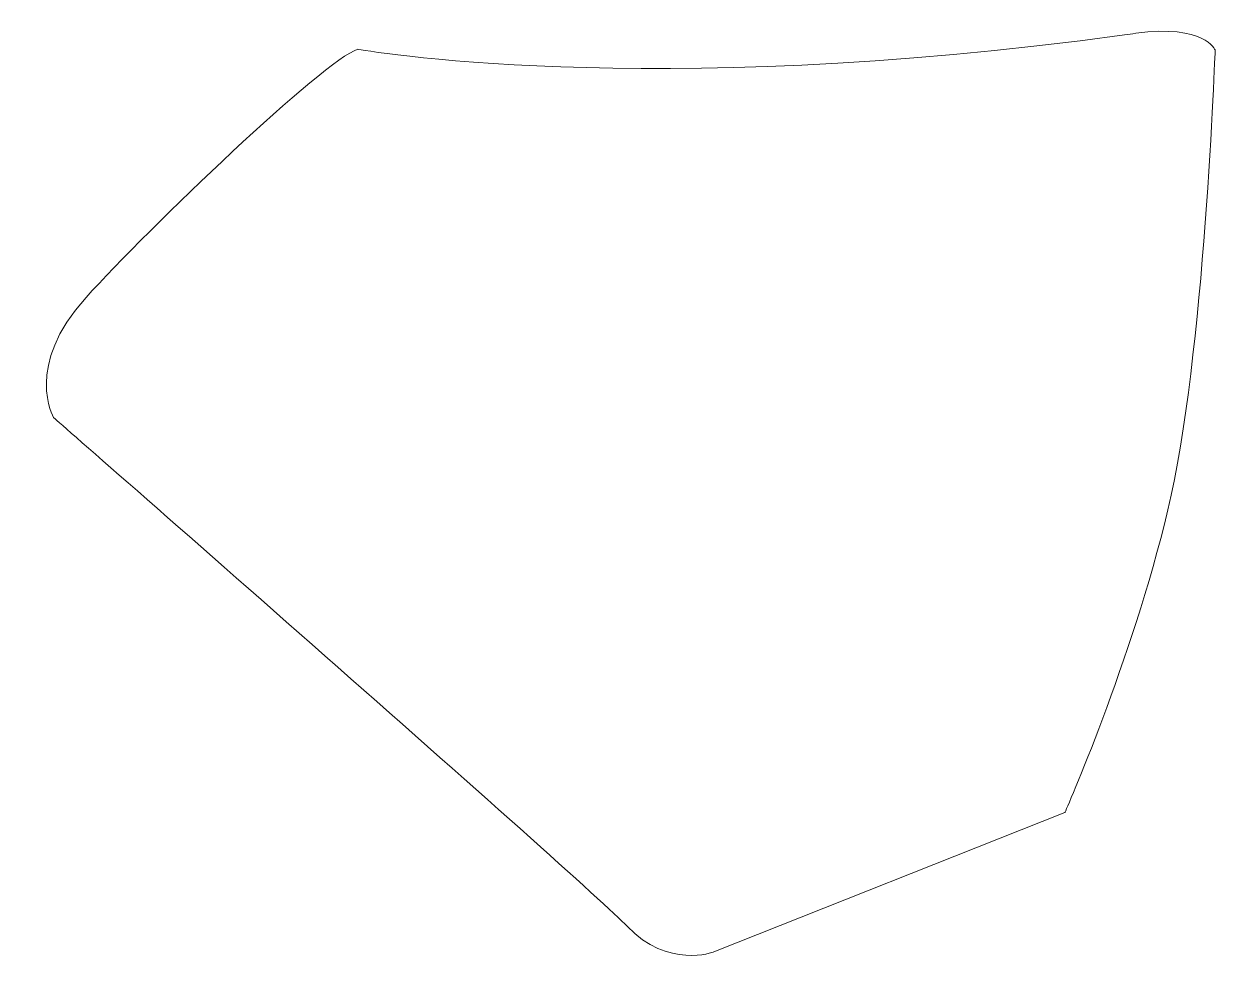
# Model space of a CAD drawing. Header units: millimetres. Extents: x 79 to 129, y -119.9 to -80.3.
import ezdxf

# ---------------------------------------------------------------- set-up
doc = ezdxf.new("R2010")
doc.units = ezdxf.units.MM
doc.header["$MEASUREMENT"] = 0
doc.layers.add('Layer 1', color=7, linetype='Continuous', lineweight=0)

msp = doc.modelspace()

# ---------------------------------------------------------------- linework, layer by layer
at = {"layer": 'Layer 1', "color": 250, "lineweight": 13, "true_color": 0x231f20}
msp.add_open_spline([(93.011, -81.334), (93.011, -81.334), (105.002, -83.511), (125.19, -80.731), (125.345, -80.71), (125.501, -80.687), (125.656, -80.666), (128.546, -80.268), (128.989, -81.371), (128.989, -81.371), (128.989, -81.371), (128.539, -94.267), (127.008, -100.662), (125.476, -107.057), (122.684, -113.362), (122.684, -113.362), (122.684, -113.362), (107.95, -119.216), (107.95, -119.216), (107.95, -119.216), (106.021, -119.937), (104.31, -118.136), (102.598, -116.334), (80.245, -96.789), (80.245, -96.789), (80.245, -96.789), (79, -94.627), (81.612, -91.745), (84.224, -88.862), (91.585, -81.795), (93.011, -81.334)], degree=3, knots=[0, 0, 0, 0, 1, 1, 1, 2, 2, 2, 3, 3, 3, 4, 4, 4, 5, 5, 5, 6, 6, 6, 7, 7, 7, 8, 8, 8, 9, 9, 9, 10, 10, 10, 10], dxfattribs=at)

doc.saveas('drawing.dxf')
